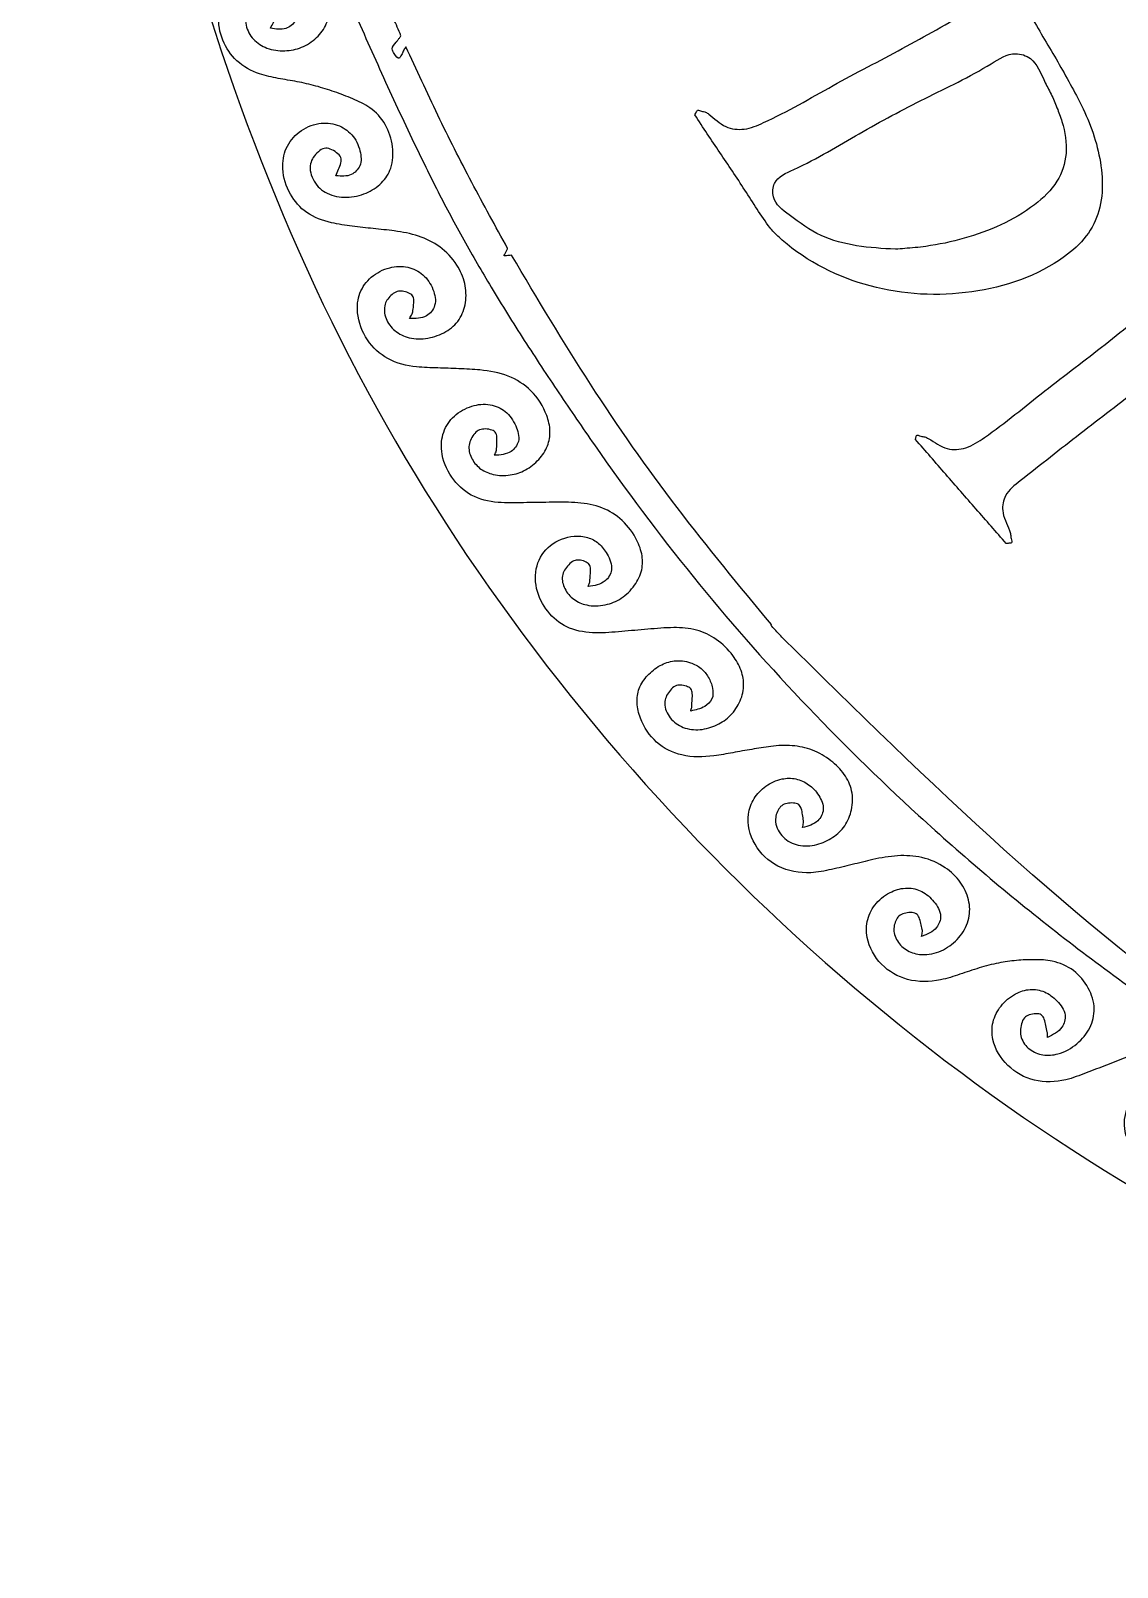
# Model space of a CAD drawing. Extents: x 5.5 to 104.1, y 3.5 to 34.4.
# Drawn here: x 73.72 to 80.58, y 3.97 to 13.69 of the extents above; entities that cross this region are included whole.
import ezdxf

# ---------------------------------------------------------------- set-up
doc = ezdxf.new("R2010")
doc.units = 0
doc.layers.add('Hallsi_Goblin_Coin_Outlines', color=7, linetype='CONTINUOUS')

msp = doc.modelspace()

# ---------------------------------------------------------------- linework, layer by layer
at = {"layer": 'Hallsi_Goblin_Coin_Outlines', "color": 7}
for points in [[(77.930937, 13.183799)], [(79.181887, 12.303619)], [(79.882927, 10.442575)]]:
    msp.add_lwpolyline(points, close=True, dxfattribs=at)
msp.add_lwpolyline([(78.3935, 9.926778), (78.397733, 9.930659)], dxfattribs=at)
for points, knots in [([(74.811041, 21.662989), (74.806794, 21.629453), (74.7983, 21.562385), (74.78613, 21.461743), (74.743516, 21.155587), (74.681823, 20.642485), (74.641886, 19.918807), (74.633921, 19.182629), (74.660964, 18.435249), (74.730876, 17.679361), (74.829641, 17.025724), (74.941554, 16.473697), (75.048165, 16.020511), (75.163142, 15.577847), (75.282109, 15.144789), (75.409523, 14.722832), (75.559341, 14.293012), (75.736052, 13.857853), (75.933126, 13.415566), (76.117253, 13.018287), (76.289027, 12.66653), (76.451747, 12.362424), (76.633438, 12.048774), (76.834649, 11.72632), (77.054099, 11.394524), (77.398746, 10.888826), (77.891805, 10.226145), (78.578271, 9.444454), (79.342996, 8.692954), (80.185685, 7.97921), (81.108467, 7.315239), (82.202996, 6.654614), (83.481795, 6.03833), (84.954337, 5.521371), (86.184846, 5.236531), (87.140416, 5.092618), (87.806469, 5.025522), (88.59619, 4.984788), (89.508116, 4.989405), (90.538681, 5.065483), (91.626581, 5.227936), (92.762427, 5.492742), (93.934414, 5.875484), (95.110103, 6.378943), (96.275637, 7.008776), (97.412648, 7.774485), (98.374331, 8.565048), (99.178212, 9.344024), (99.840972, 10.084157), (100.380261, 10.777955), (100.812478, 11.40734), (101.155055, 11.957297), (101.362313, 12.335372), (101.465871, 12.524281)], [0, 0, 0, 0, 0.101412, 0.202814, 0.304114, 1.028736, 1.752371, 2.477239, 3.236833, 3.994902, 4.753384, 5.218708, 5.684351, 6.149878, 6.5907, 7.031599, 7.471954, 7.955716, 8.440118, 8.92448, 9.269295, 9.614335, 9.95894, 10.35654, 10.754384, 11.152269, 12.192478, 13.229934, 14.269988, 15.40638, 16.539555, 17.676764, 19.237941, 20.789114, 22.349485, 23.018709, 23.687326, 24.356858, 25.390249, 26.420933, 27.45433, 28.68712, 29.915358, 31.148273, 32.519162, 33.883558, 35.254405, 36.248087, 37.239154, 38.232479, 38.881967, 39.529041, 40.17524, 40.17524, 40.17524, 40.17524]), ([(73.716019, 19.183314), (74.132993, 16.519921), (74.95441, 11.273168), (81.002937, 5.224829), (86.25349, 4.393841), (88.921799, 3.971537)], [0, 0, 0, 0, 7.94614, 15.6535, 23.617746, 23.617746, 23.617746, 23.617746]), ([(75.232258, 13.702206), (75.238401, 13.714278), (75.250585, 13.738221), (75.269692, 13.770606), (75.277888, 13.808772), (75.255075, 13.841079), (75.228317, 13.865995), (75.19002, 13.881815), (75.150117, 13.866889), (75.112655, 13.847325), (75.071102, 13.80137), (75.07004, 13.715091), (75.117942, 13.625592), (75.210516, 13.566179), (75.320274, 13.552609), (75.432209, 13.574068), (75.525339, 13.635734), (75.591385, 13.723366), (75.610374, 13.830458), (75.587216, 13.95147), (75.526469, 14.07742), (75.412822, 14.183528), (75.277591, 14.241684), (75.139951, 14.277169), (75.007171, 14.310588), (74.863956, 14.34366), (74.718364, 14.40007), (74.601886, 14.52401), (74.560043, 14.66371), (74.558675, 14.786814), (74.59542, 14.88251), (74.670137, 14.952288), (74.760398, 14.997718), (74.862548, 15.009616), (74.946296, 14.97155), (75.001114, 14.913618), (75.036848, 14.854325), (75.06291, 14.783126), (75.060577, 14.692147), (74.98965, 14.644252), (74.884392, 14.623592), (74.884171, 14.662809), (74.883044, 14.668402), (74.890185, 14.688691), (74.926015, 14.702708), (74.948438, 14.752144), (74.92883, 14.798819), (74.890602, 14.824959), (74.853211, 14.840997), (74.808253, 14.84222), (74.775422, 14.808918), (74.746476, 14.774207), (74.733383, 14.721327), (74.755164, 14.665479), (74.779286, 14.60497), (74.832257, 14.543368), (74.920191, 14.504361), (75.031395, 14.507419), (75.130536, 14.54654), (75.21269, 14.608314), (75.259133, 14.696184), (75.269224, 14.818428), (75.239024, 14.962801), (75.136413, 15.10161), (74.995527, 15.182025), (74.848714, 15.234177), (74.706916, 15.281559), (74.550681, 15.330969), (74.393101, 15.413569), (74.292629, 15.577955), (74.277993, 15.745575), (74.333955, 15.886129), (74.437897, 15.967556), (74.565493, 15.992939), (74.686573, 15.959746), (74.773229, 15.872319), (74.799803, 15.765235), (74.777261, 15.660087), (74.706151, 15.616424), (74.601189, 15.608099), (74.604179, 15.642983), (74.603959, 15.646094), (74.614867, 15.664809), (74.64895, 15.682255), (74.677061, 15.735695), (74.654721, 15.785968), (74.615066, 15.810839), (74.575112, 15.820986), (74.527995, 15.822621), (74.478255, 15.799165), (74.459462, 15.742943), (74.459178, 15.674408), (74.475687, 15.590811), (74.550038, 15.518372), (74.656435, 15.48462), (74.778842, 15.482453), (74.895559, 15.534032), (74.986664, 15.644825), (75.007774, 15.810616), (74.950563, 15.989839), (74.818902, 16.116368), (74.667252, 16.185876), (74.525469, 16.248864), (74.385527, 16.304521), (74.256008, 16.367305), (74.148129, 16.46021), (74.077093, 16.608979), (74.071904, 16.796272), (74.196824, 16.963441), (74.373956, 16.995831), (74.512735, 16.940667), (74.58818, 16.838978), (74.597683, 16.726975), (74.560826, 16.636204), (74.479194, 16.598913), (74.430021, 16.620677), (74.403583, 16.632378)], [0, 0, 0, 0, 0.040546, 0.080421, 0.113836, 0.149669, 0.191388, 0.22486, 0.266807, 0.31234, 0.352525, 0.446018, 0.546377, 0.648047, 0.76253, 0.87051, 0.983409, 1.090036, 1.190553, 1.299391, 1.455552, 1.60202, 1.755238, 1.891827, 2.028731, 2.165658, 2.333876, 2.48845, 2.657466, 2.758875, 2.853742, 2.955233, 3.058026, 3.153515, 3.253308, 3.320442, 3.391063, 3.458461, 3.551042, 3.627914, 3.729621, 3.735974, 3.742244, 3.746403, 3.79888, 3.844509, 3.89437, 3.935949, 3.981189, 4.01617, 4.062467, 4.11263, 4.15233, 4.218504, 4.286172, 4.3483, 4.45705, 4.561843, 4.674137, 4.772341, 4.863918, 4.96247, 5.135315, 5.294735, 5.464263, 5.613324, 5.762734, 5.912107, 6.107083, 6.279661, 6.467007, 6.591213, 6.71811, 6.845752, 6.968568, 7.079577, 7.197195, 7.291109, 7.369666, 7.466782, 7.470168, 7.473402, 7.475857, 7.533638, 7.584019, 7.64059, 7.678587, 7.72206, 7.762655, 7.819301, 7.871559, 7.929741, 8.026474, 8.116571, 8.225834, 8.354796, 8.475963, 8.595561, 8.768875, 8.952663, 9.141692, 9.296369, 9.451819, 9.60734, 9.748181, 9.882423, 10.025036, 10.232429, 10.411167, 10.602883, 10.725322, 10.842946, 10.962484, 11.048538, 11.12008, 11.203273, 11.203273, 11.203273, 11.203273]), ([(76.056347, 13.652817), (76.040854, 13.690515), (76.009877, 13.76589), (75.969239, 13.829758), (75.929062, 14.005908), (75.921595, 13.966429), (75.921285, 13.964706), (75.921328, 13.954319), (75.893186, 13.975141), (75.872719, 13.97479), (75.831876, 14.000652), (75.794464, 14.040198), (75.770944, 14.11065), (75.795291, 14.143234), (75.807639, 14.159759)], [0, 0, 0, 0, 0.114339, 0.228616, 0.342835, 0.344631, 0.346414, 0.348181, 0.37398, 0.399673, 0.423493, 0.5096, 0.566305, 0.624655, 0.624655, 0.624655, 0.624655]), ([(77.930937, 13.183799), (77.939515, 13.181377), (77.956562, 13.176563), (77.982139, 13.17203), (78.032658, 13.136657), (78.097398, 13.068425), (78.232724, 13.053157), (78.463472, 13.151687), (78.784302, 13.341814), (79.229443, 13.570648), (79.545971, 13.752238), (79.765702, 13.86379), (79.807017, 13.981548), (79.773357, 14.05713), (79.76879, 14.119056), (79.776915, 14.139344), (79.775819, 14.178029), (79.803107, 14.150548), (79.823584, 14.142729), (79.906054, 14.042215), (79.997057, 13.839558), (80.168932, 13.560296), (80.306514, 13.316364), (80.411464, 13.106098), (80.468866, 12.92459), (80.496577, 12.73612), (80.480891, 12.547553), (80.39567, 12.376979), (80.143204, 12.155008), (79.662652, 11.993312), (79.019069, 12.026378), (78.61314, 12.22952), (78.439089, 12.385276), (78.411862, 12.410962), (78.33828, 12.506033), (78.232075, 12.678842), (78.071537, 12.914805), (77.966507, 13.07345), (77.914004, 13.152755)], [0, 0, 0, 0, 0.026812, 0.053285, 0.076578, 0.209552, 0.326664, 0.456622, 0.953636, 1.450683, 1.947731, 2.072378, 2.159919, 2.290301, 2.31362, 2.33876, 2.364025, 2.389286, 2.414539, 2.437455, 2.763711, 3.089867, 3.415978, 3.605134, 3.793472, 3.984438, 4.174101, 4.351765, 4.541038, 5.168536, 5.811559, 6.437627, 6.475141, 6.512652, 6.549646, 6.835098, 7.120549, 7.40587, 7.40587, 7.40587, 7.40587]), ([(75.645714, 12.768403), (75.650911, 12.782118), (75.661203, 12.80928), (75.678221, 12.845145), (75.680997, 12.887458), (75.647679, 12.916287), (75.613314, 12.937914), (75.56869, 12.946837), (75.531611, 12.919705), (75.500722, 12.88727), (75.473039, 12.822665), (75.497776, 12.726234), (75.589382, 12.645369), (75.713999, 12.623862), (75.835567, 12.651169), (75.937406, 12.715541), (76.004662, 12.82156), (76.009991, 12.957153), (75.9673, 13.096424), (75.869984, 13.201454), (75.751098, 13.256692), (75.636085, 13.299907), (75.518947, 13.337079), (75.39985, 13.364214), (75.280222, 13.382983), (75.146831, 13.410768), (75.012319, 13.483422), (74.919569, 13.621807), (74.893098, 13.773022), (74.928835, 13.912267), (75.024473, 14.007906), (75.147389, 14.045652), (75.269895, 14.029353), (75.362668, 13.953381), (75.402442, 13.852168), (75.402543, 13.748954), (75.324925, 13.68405), (75.265406, 13.695711), (75.232258, 13.702206)], [0, 0, 0, 0, 0.043906, 0.086953, 0.120038, 0.161322, 0.208041, 0.244977, 0.28816, 0.337014, 0.380023, 0.493169, 0.605795, 0.730525, 0.856852, 0.972858, 1.083268, 1.218974, 1.366049, 1.510741, 1.632541, 1.756202, 1.879804, 2.00077, 2.122238, 2.243072, 2.409029, 2.565552, 2.726101, 2.856402, 2.98103, 3.114015, 3.228995, 3.337733, 3.455515, 3.548509, 3.62544, 3.72214, 3.72214, 3.72214, 3.72214]), ([(76.087744, 13.584025), (76.085442, 13.580466), (76.080813, 13.573311), (76.072711, 13.562648), (76.069068, 13.550243), (76.06459, 13.537478), (76.055541, 13.52698), (76.043493, 13.498383), (76.012753, 13.539104), (75.993598, 13.574339), (76.01888, 13.604744), (76.03628, 13.625164), (76.04645, 13.638989), (76.053052, 13.648213), (76.056347, 13.652817)], [0, 0, 0, 0, 0.012741, 0.025614, 0.039704, 0.051323, 0.065395, 0.082901, 0.126502, 0.158459, 0.207015, 0.224042, 0.241111, 0.258121, 0.258121, 0.258121, 0.258121]), ([(76.730858, 12.309439), (76.654331, 12.448057), (76.501131, 12.725559), (76.286463, 13.150614), (76.154044, 13.439424), (76.087744, 13.584025)], [0, 0, 0, 0, 0.474995, 0.950899, 1.428102, 1.428102, 1.428102, 1.428102]), ([(79.181887, 12.303619), (79.201627, 12.305284), (79.24299, 12.308773), (79.306971, 12.313602), (79.433465, 12.328729), (79.617896, 12.3667), (79.852091, 12.451909), (80.05502, 12.568804), (80.213047, 12.718762), (80.277471, 12.914774), (80.248981, 13.077151), (80.204169, 13.198791), (80.16743, 13.284792), (80.111676, 13.387042), (80.067403, 13.508512), (79.915797, 13.55974), (79.696555, 13.413012), (79.37155, 13.263407), (78.946231, 13.035571), (78.652557, 12.852916), (78.410276, 12.75187), (78.398644, 12.60449), (78.53856, 12.500201), (78.702109, 12.378562), (78.940831, 12.317826), (79.100234, 12.308431), (79.181887, 12.303619)], [0, 0, 0, 0, 0.059431, 0.124532, 0.19246, 0.441539, 0.687574, 0.936653, 1.141537, 1.325498, 1.529534, 1.622246, 1.715458, 1.808646, 1.97601, 2.074533, 2.241074, 2.712971, 3.18504, 3.657159, 3.806861, 3.892534, 4.044743, 4.283515, 4.517769, 4.763782, 4.763782, 4.763782, 4.763782]), ([(77.914004, 13.152755), (77.91588, 13.15625), (77.919611, 13.163201), (77.925278, 13.173538), (77.929055, 13.180385), (77.930937, 13.183799)], [0, 0, 0, 0, 0.011902, 0.023667, 0.035363, 0.035363, 0.035363, 0.035363]), ([(76.11138, 11.866703), (76.113992, 11.871554), (76.119047, 11.880944), (76.127278, 11.894075), (76.133004, 11.915812), (76.135056, 11.945058), (76.140333, 11.978627), (76.132564, 12.013023), (76.101205, 12.030544), (76.067982, 12.039967), (76.030289, 12.039365), (75.998723, 12.018197), (75.972183, 11.991154), (75.946017, 11.940717), (75.954886, 11.86067), (76.014462, 11.782163), (76.112243, 11.734195), (76.228947, 11.735782), (76.341399, 11.775435), (76.432202, 11.853992), (76.472008, 11.967613), (76.466341, 12.090596), (76.41166, 12.217169), (76.308675, 12.324166), (76.167364, 12.3937), (76.021988, 12.42064), (75.881352, 12.433901), (75.748382, 12.449197), (75.604738, 12.468929), (75.456373, 12.52108), (75.346115, 12.650588), (75.299494, 12.798752), (75.320158, 12.946504), (75.408265, 13.053144), (75.529716, 13.107198), (75.654818, 13.098764), (75.754693, 13.03274), (75.801718, 12.934484), (75.810591, 12.832593), (75.739857, 12.760377), (75.679555, 12.765518), (75.645714, 12.768403)], [0, 0, 0, 0, 0.016545, 0.032032, 0.04615, 0.083362, 0.119716, 0.148672, 0.181727, 0.219932, 0.253548, 0.290306, 0.330212, 0.366902, 0.457243, 0.552286, 0.652737, 0.772164, 0.892316, 1.005163, 1.119382, 1.240488, 1.366914, 1.524899, 1.675307, 1.831826, 1.965676, 2.099501, 2.232887, 2.402115, 2.556206, 2.725073, 2.854427, 2.986509, 3.121814, 3.238516, 3.348064, 3.463201, 3.557683, 3.633726, 3.730978, 3.730978, 3.730978, 3.730978]), ([(79.308605, 11.101211), (79.309313, 11.104037), (79.310726, 11.109679), (79.313439, 11.117545), (79.315738, 11.134692), (79.344184, 11.118002), (79.367647, 11.12014), (79.42415, 11.088102), (79.498607, 11.030137), (79.637973, 11.040578), (79.842941, 11.178086), (80.122927, 11.410642), (80.51181, 11.699881), (80.789147, 11.930854), (80.992372, 12.073937), (81.021165, 12.209345), (80.971233, 12.28419), (80.956498, 12.347511), (80.961737, 12.36619), (80.95596, 12.398159), (80.981736, 12.382921), (80.999007, 12.381399), (81.087103, 12.315897), (81.190736, 12.152428), (81.381679, 11.941154), (81.49664, 11.78908), (81.554741, 11.712222)], [0, 0, 0, 0, 0.008665, 0.017296, 0.026024, 0.052883, 0.079626, 0.103484, 0.23925, 0.357258, 0.490953, 0.972555, 1.454206, 1.935766, 2.076044, 2.170947, 2.315729, 2.336054, 2.358171, 2.380384, 2.400123, 2.419734, 2.436942, 2.716907, 2.999759, 3.288786, 3.288786, 3.288786, 3.288786]), ([(76.755553, 12.266048), (76.750123, 12.265456), (76.739183, 12.264263), (76.725387, 12.264139), (76.700869, 12.256906), (76.717507, 12.279041), (76.722777, 12.293132), (76.728171, 12.304018), (76.730858, 12.309439)], [0, 0, 0, 0, 0.015946, 0.032134, 0.047845, 0.065666, 0.083413, 0.101022, 0.101022, 0.101022, 0.101022]), ([(78.397733, 9.930659), (78.1961, 10.174926), (77.792266, 10.664147), (77.243698, 11.444967), (76.918469, 11.992016), (76.755553, 12.266048)], [0, 0, 0, 0, 0.949993, 1.902659, 2.858867, 2.858867, 2.858867, 2.858867]), ([(76.646544, 11.000987), (76.648375, 11.004875), (76.651848, 11.012249), (76.657575, 11.022327), (76.661944, 11.043233), (76.661078, 11.074539), (76.664967, 11.112467), (76.656199, 11.151035), (76.619361, 11.165704), (76.582887, 11.169168), (76.542614, 11.161468), (76.514395, 11.13157), (76.49357, 11.096781), (76.480178, 11.042207), (76.501447, 10.972854), (76.558558, 10.90869), (76.64598, 10.872898), (76.745882, 10.870376), (76.848287, 10.903417), (76.929734, 10.970272), (76.987603, 11.055701), (77.005349, 11.156569), (76.974166, 11.281664), (76.89122, 11.41528), (76.734385, 11.513646), (76.572211, 11.54231), (76.4224, 11.548271), (76.288598, 11.554004), (76.136966, 11.556917), (75.970296, 11.595288), (75.831948, 11.725133), (75.772629, 11.881233), (75.786122, 12.029937), (75.8645, 12.136358), (75.977756, 12.193902), (76.098959, 12.199434), (76.203246, 12.147503), (76.263308, 12.056349), (76.285671, 11.951569), (76.216066, 11.864504), (76.149154, 11.86591), (76.11138, 11.866703)], [0, 0, 0, 0, 0.012908, 0.024485, 0.034489, 0.076433, 0.117452, 0.150998, 0.184239, 0.226179, 0.262727, 0.301685, 0.344764, 0.38414, 0.466609, 0.549778, 0.634932, 0.742151, 0.84348, 0.951019, 1.052485, 1.146993, 1.248306, 1.433352, 1.603931, 1.786852, 1.920622, 2.05441, 2.188127, 2.377075, 2.551052, 2.734858, 2.859394, 2.982862, 3.113858, 3.228346, 3.33481, 3.446431, 3.548969, 3.631997, 3.739631, 3.739631, 3.739631, 3.739631]), ([(81.554741, 11.712222), (81.545572, 11.713776), (81.527269, 11.716877), (81.500011, 11.718971), (81.442921, 11.749861), (81.3654, 11.812699), (81.222737, 11.799261), (81.016118, 11.661745), (80.734437, 11.429254), (80.347533, 11.137714), (80.067545, 10.913802), (79.872729, 10.764511), (79.847856, 10.635908), (79.891262, 10.561063), (79.912112, 10.500191), (79.909606, 10.476593), (79.924313, 10.445319), (79.904252, 10.446106), (79.894006, 10.443946), (79.886619, 10.443032), (79.882927, 10.442575)], [0, 0, 0, 0, 0.027972, 0.055838, 0.080684, 0.220686, 0.342059, 0.478156, 0.959807, 1.441439, 1.923251, 2.05567, 2.151341, 2.284356, 2.310223, 2.337204, 2.364316, 2.375355, 2.386405, 2.397444, 2.397444, 2.397444, 2.397444]), ([(77.240622, 10.171606), (77.241948, 10.175656), (77.244446, 10.183284), (77.248689, 10.19394), (77.251611, 10.213906), (77.252764, 10.243036), (77.257099, 10.278503), (77.250176, 10.314735), (77.21746, 10.332184), (77.183973, 10.339907), (77.145128, 10.335869), (77.115523, 10.308862), (77.090108, 10.277471), (77.069061, 10.225514), (77.087543, 10.152368), (77.145396, 10.085254), (77.238475, 10.045352), (77.346496, 10.048936), (77.455216, 10.09247), (77.535883, 10.173222), (77.585877, 10.273023), (77.583987, 10.382064), (77.536696, 10.496399), (77.449264, 10.60802), (77.309753, 10.684908), (77.153261, 10.70644), (76.993257, 10.70344), (76.831428, 10.702516), (76.665741, 10.696143), (76.495735, 10.734755), (76.365585, 10.858667), (76.304484, 11.007306), (76.31604, 11.151299), (76.388939, 11.25735), (76.498271, 11.318112), (76.617427, 11.331577), (76.725025, 11.284124), (76.784115, 11.194733), (76.814512, 11.094317), (76.749877, 11.007083), (76.684583, 11.003231), (76.646544, 11.000987)], [0, 0, 0, 0, 0.012792, 0.024097, 0.034247, 0.073076, 0.111193, 0.14292, 0.175064, 0.214156, 0.247049, 0.286911, 0.329595, 0.368718, 0.450356, 0.539138, 0.627494, 0.744609, 0.854069, 0.971303, 1.079547, 1.17984, 1.287494, 1.446507, 1.595642, 1.752763, 1.914434, 2.076191, 2.237863, 2.412794, 2.581249, 2.756451, 2.877847, 2.999064, 3.126244, 3.242502, 3.34706, 3.459408, 3.558739, 3.636942, 3.746081, 3.746081, 3.746081, 3.746081]), ([(79.882927, 10.442575), (79.819073, 10.515742), (79.691362, 10.662079), (79.499943, 10.881644), (79.372373, 11.028035), (79.308605, 11.101211)], [0, 0, 0, 0, 0.291339, 0.582685, 0.873869, 0.873869, 0.873869, 0.873869]), ([(77.888322, 9.384559), (77.8893, 9.388687), (77.891131, 9.396419), (77.89442, 9.407292), (77.895594, 9.427331), (77.897048, 9.456347), (77.900032, 9.491938), (77.89178, 9.527807), (77.858486, 9.543893), (77.824899, 9.550179), (77.786359, 9.544857), (77.758203, 9.516562), (77.734438, 9.484164), (77.716222, 9.426124), (77.744866, 9.344363), (77.826295, 9.277309), (77.935368, 9.258796), (78.041556, 9.285383), (78.135584, 9.343879), (78.200271, 9.432744), (78.230582, 9.537901), (78.211299, 9.645032), (78.150687, 9.748269), (78.056493, 9.84186), (77.924393, 9.904427), (77.773484, 9.916063), (77.616249, 9.900807), (77.451862, 9.887858), (77.287273, 9.87252), (77.121863, 9.89443), (76.987444, 9.993505), (76.906718, 10.135991), (76.898571, 10.303873), (76.992647, 10.445817), (77.125706, 10.495337), (77.23573, 10.487433), (77.31232, 10.446715), (77.365041, 10.374481), (77.403229, 10.284197), (77.346264, 10.187166), (77.279359, 10.177312), (77.240622, 10.171606)], [0, 0, 0, 0, 0.012736, 0.023856, 0.03391, 0.072741, 0.110808, 0.142486, 0.174471, 0.213426, 0.246138, 0.285766, 0.328277, 0.366843, 0.463482, 0.56505, 0.671335, 0.782277, 0.887178, 0.997175, 1.10474, 1.206239, 1.314087, 1.459824, 1.598288, 1.742766, 1.90764, 2.072537, 2.237081, 2.404611, 2.559008, 2.719615, 2.882793, 3.036381, 3.197404, 3.283021, 3.361791, 3.447741, 3.550738, 3.632082, 3.743947, 3.743947, 3.743947, 3.743947]), ([(78.4697, 9.845287), (78.461233, 9.854341), (78.4443, 9.872451), (78.4189, 9.899614), (78.401966, 9.917724), (78.3935, 9.926778)], [0, 0, 0, 0, 0.037189, 0.074378, 0.111568, 0.111568, 0.111568, 0.111568]), ([(91.752488, 5.37277), (91.718425, 5.365596), (91.650233, 5.351233), (91.547382, 5.331973), (91.471749, 5.317056), (91.423099, 5.308158), (91.401721, 5.304036), (91.119721, 5.252124), (90.574817, 5.162848), (89.760544, 5.082922), (87.852906, 5.020564), (84.909351, 5.457219), (81.244561, 7.117584), (79.390768, 8.939872), (78.4697, 9.845287)], [0, 0, 0, 0, 0.104429, 0.209057, 0.313902, 0.335695, 0.357426, 0.379219, 1.195909, 2.013068, 2.8318, 6.919252, 10.817956, 14.667934, 14.667934, 14.667934, 14.667934]), ([(78.594936, 8.647606), (78.595917, 8.65271), (78.597807, 8.662542), (78.601411, 8.676616), (78.600308, 8.699227), (78.59427, 8.729296), (78.590603, 8.765076), (78.572673, 8.798077), (78.534833, 8.804457), (78.498184, 8.802184), (78.460905, 8.78907), (78.438293, 8.75731), (78.425043, 8.721767), (78.421166, 8.659481), (78.466182, 8.579688), (78.568583, 8.525806), (78.68494, 8.533615), (78.787674, 8.579654), (78.868785, 8.656126), (78.912015, 8.762241), (78.914696, 8.880513), (78.862354, 8.990151), (78.773908, 9.077599), (78.660803, 9.143182), (78.527946, 9.171348), (78.398244, 9.1639), (78.274338, 9.142053), (78.154629, 9.121574), (78.008878, 9.093752), (77.836966, 9.088997), (77.660569, 9.176762), (77.573276, 9.310589), (77.542702, 9.432826), (77.55638, 9.531374), (77.61287, 9.612837), (77.689274, 9.675297), (77.785596, 9.709229), (77.879144, 9.697209), (77.955598, 9.659061), (78.003228, 9.599206), (78.028808, 9.53286), (78.031667, 9.458013), (77.970851, 9.402295), (77.918752, 9.391099), (77.888322, 9.384559)], [0, 0, 0, 0, 0.015613, 0.030073, 0.043258, 0.082987, 0.121877, 0.151896, 0.18679, 0.22765, 0.264204, 0.299871, 0.340266, 0.377291, 0.483933, 0.59139, 0.708964, 0.82007, 0.924545, 1.034893, 1.155337, 1.26838, 1.388776, 1.524091, 1.655003, 1.789888, 1.911263, 2.032611, 2.153941, 2.357578, 2.535927, 2.718874, 2.817587, 2.909532, 3.007366, 3.107491, 3.202196, 3.304879, 3.38162, 3.453057, 3.528014, 3.59513, 3.661213, 3.754017, 3.754017, 3.754017, 3.754017]), ([(79.347411, 7.95969), (79.348207, 7.965067), (79.349718, 7.975273), (79.353268, 7.989604), (79.350892, 8.012201), (79.341738, 8.041534), (79.335102, 8.077157), (79.313917, 8.108629), (79.275268, 8.112087), (79.23841, 8.106958), (79.202008, 8.091279), (79.181725, 8.057875), (79.171856, 8.021125), (79.172418, 7.964885), (79.210104, 7.898808), (79.288042, 7.849327), (79.392184, 7.837918), (79.502822, 7.876468), (79.598329, 7.958677), (79.655321, 8.0703), (79.651976, 8.195415), (79.596503, 8.309339), (79.493968, 8.406402), (79.353729, 8.466511), (79.193606, 8.475198), (79.046413, 8.44868), (78.908608, 8.413053), (78.778572, 8.382497), (78.622057, 8.350905), (78.433357, 8.383583), (78.278982, 8.530002), (78.235026, 8.704313), (78.282584, 8.836293), (78.360292, 8.914925), (78.455382, 8.960299), (78.554237, 8.961384), (78.638506, 8.922644), (78.700979, 8.854625), (78.739736, 8.766685), (78.691747, 8.673846), (78.630255, 8.657179), (78.594936, 8.647606)], [0, 0, 0, 0, 0.016329, 0.030996, 0.043842, 0.083749, 0.122903, 0.153097, 0.188852, 0.230067, 0.266909, 0.302273, 0.342747, 0.380383, 0.46837, 0.556592, 0.648742, 0.772936, 0.896754, 1.019448, 1.135617, 1.258735, 1.390181, 1.551463, 1.705273, 1.864424, 1.998504, 2.13239, 2.265233, 2.476679, 2.676741, 2.872179, 2.976348, 3.084138, 3.196181, 3.28363, 3.372203, 3.464964, 3.559457, 3.637623, 3.743109, 3.743109, 3.743109, 3.743109]), ([(80.142572, 7.321162), (80.142702, 7.325315), (80.142951, 7.333228), (80.144056, 7.344571), (80.14048, 7.365603), (80.13256, 7.395909), (80.125744, 7.433463), (80.106542, 7.468565), (80.066068, 7.471927), (80.029786, 7.466178), (79.992223, 7.446441), (79.977817, 7.405681), (79.969732, 7.363307), (79.977705, 7.302837), (80.026276, 7.239604), (80.114891, 7.202796), (80.225291, 7.213026), (80.333358, 7.273688), (80.418372, 7.375753), (80.450677, 7.507117), (80.407954, 7.640314), (80.314278, 7.752866), (80.185704, 7.808469), (80.060477, 7.814225), (79.947033, 7.809124), (79.82953, 7.792973), (79.710571, 7.761535), (79.590172, 7.719885), (79.443065, 7.672347), (79.260207, 7.668001), (79.08157, 7.771176), (78.995911, 7.924537), (78.997853, 8.070029), (79.056322, 8.176418), (79.149176, 8.2463), (79.254761, 8.273094), (79.355627, 8.249781), (79.428601, 8.183107), (79.481339, 8.098136), (79.444069, 7.9969), (79.38311, 7.973433), (79.347411, 7.95969)], [0, 0, 0, 0, 0.012476, 0.023774, 0.033977, 0.076159, 0.117342, 0.150501, 0.185266, 0.228244, 0.263104, 0.305193, 0.351015, 0.393119, 0.484154, 0.574579, 0.67016, 0.8066, 0.935814, 1.059164, 1.194691, 1.339586, 1.486691, 1.599128, 1.713479, 1.827347, 1.95414, 2.081892, 2.20944, 2.418301, 2.608027, 2.800402, 2.914564, 3.030381, 3.151612, 3.253477, 3.348156, 3.447631, 3.547079, 3.624781, 3.734599, 3.734599, 3.734599, 3.734599]), ([(81.85813, 6.225434), (81.857649, 6.229466), (81.856732, 6.237143), (81.855792, 6.248243), (81.850076, 6.267713), (81.841053, 6.295822), (81.832732, 6.330417), (81.81082, 6.361009), (81.772059, 6.361358), (81.73613, 6.354997), (81.700593, 6.335604), (81.684711, 6.298065), (81.676762, 6.258492), (81.683031, 6.199549), (81.736415, 6.137606), (81.829969, 6.104454), (81.932169, 6.12067), (82.020651, 6.17254), (82.090863, 6.24977), (82.126808, 6.348361), (82.130576, 6.453076), (82.090989, 6.550817), (81.999646, 6.644164), (81.858996, 6.718169), (81.674035, 6.72001), (81.521984, 6.667522), (81.392197, 6.606054), (81.280087, 6.551897), (81.153326, 6.490726), (81.00599, 6.445012), (80.838328, 6.476069), (80.705797, 6.573376), (80.617957, 6.71703), (80.636049, 6.887108), (80.737199, 7.000593), (80.862903, 7.048471), (80.980792, 7.024827), (81.060035, 6.957985), (81.099153, 6.866671), (81.067947, 6.800811), (80.998242, 6.72081), (80.98127, 6.753633), (80.977436, 6.758042), (80.974993, 6.779474), (80.988073, 6.81147), (80.979209, 6.86507), (80.933574, 6.887835), (80.889069, 6.883808), (80.850142, 6.86994), (80.811573, 6.844763), (80.786052, 6.799502), (80.798982, 6.745027), (80.837461, 6.694442), (80.894027, 6.646528), (80.977397, 6.622753), (81.102898, 6.650259), (81.243167, 6.758329), (81.28436, 6.978997), (81.165229, 7.152442), (80.994505, 7.239989), (80.813461, 7.247554), (80.656601, 7.202441), (80.516601, 7.145896), (80.388822, 7.097082), (80.242077, 7.040025), (80.058402, 7.0318), (79.882858, 7.131596), (79.7907, 7.278962), (79.790778, 7.421373), (79.84491, 7.525985), (79.931114, 7.598381), (80.031018, 7.631818), (80.129664, 7.615105), (80.206147, 7.554201), (80.268316, 7.473778), (80.238946, 7.366264), (80.178151, 7.337812), (80.142572, 7.321162)], [0, 0, 0, 0, 0.012189, 0.023211, 0.033299, 0.072899, 0.111614, 0.140933, 0.176717, 0.217818, 0.252841, 0.291776, 0.334789, 0.374008, 0.465379, 0.560738, 0.661337, 0.765034, 0.863686, 0.96822, 1.073335, 1.171142, 1.275127, 1.460091, 1.631415, 1.813892, 1.938253, 2.062658, 2.18702, 2.36185, 2.514402, 2.679124, 2.84372, 2.995078, 3.157749, 3.274412, 3.38361, 3.500038, 3.579046, 3.650032, 3.744362, 3.750551, 3.756608, 3.761487, 3.81344, 3.858818, 3.908974, 3.948234, 3.991488, 4.031659, 4.085035, 4.134573, 4.189593, 4.274514, 4.352695, 4.439736, 4.651731, 4.842803, 5.052681, 5.233458, 5.402856, 5.582446, 5.719261, 5.856172, 5.992708, 6.191601, 6.383028, 6.572876, 6.682542, 6.79544, 6.914938, 7.01213, 7.102747, 7.200749, 7.303698, 7.383477, 7.496041, 7.496041, 7.496041, 7.496041])]:
    msp.add_open_spline(points, degree=3, knots=knots, dxfattribs=at)

doc.saveas('drawing.dxf')
